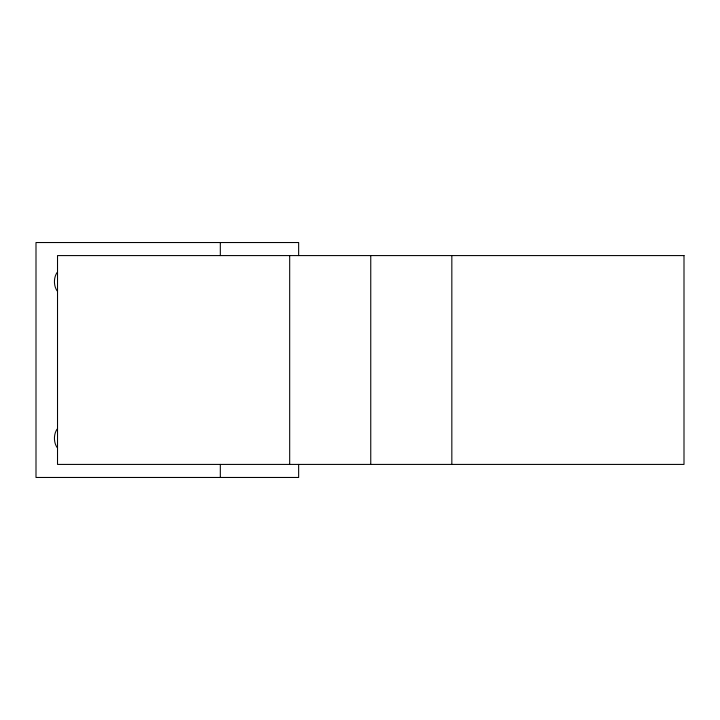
<?xml version="1.0" encoding="UTF-8"?>
<svg xmlns="http://www.w3.org/2000/svg" width="720" height="720" viewBox="0 0 720 720"><rect width="100%" height="100%" fill="white"/><g stroke="black" fill="none" stroke-linecap="round" stroke-linejoin="round"><path stroke-width="1.08" d="M451.836 255.582L451.836 464.418M370.755 255.582L370.755 464.418M298.647 255.582L298.647 242.532L36 242.532L36 477.468L298.647 477.468L298.647 464.418M289.683 255.582L289.683 464.418M220.32 242.532L220.32 255.582M220.32 464.418L220.32 477.468M57.132 290.916A13.05 9.216 90 0 1 57.132 272.457M57.132 447.543A13.05 9.216 -90 0 1 57.132 429.084M684 255.582L57.519 255.582L57.519 464.418L684 464.418L684 255.582"/></g></svg>
